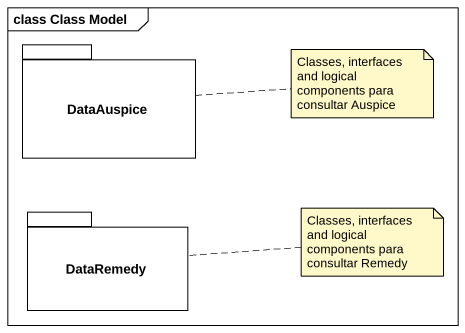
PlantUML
@startuml
mainframe class Class Model
package DataAuspice {
}
package DataRemedy {
}
note right of DataAuspice : Classes, interfaces and logical components para consultar Auspice
note right of DataRemedy : Classes, interfaces and logical components para consultar Remedy
@enduml
